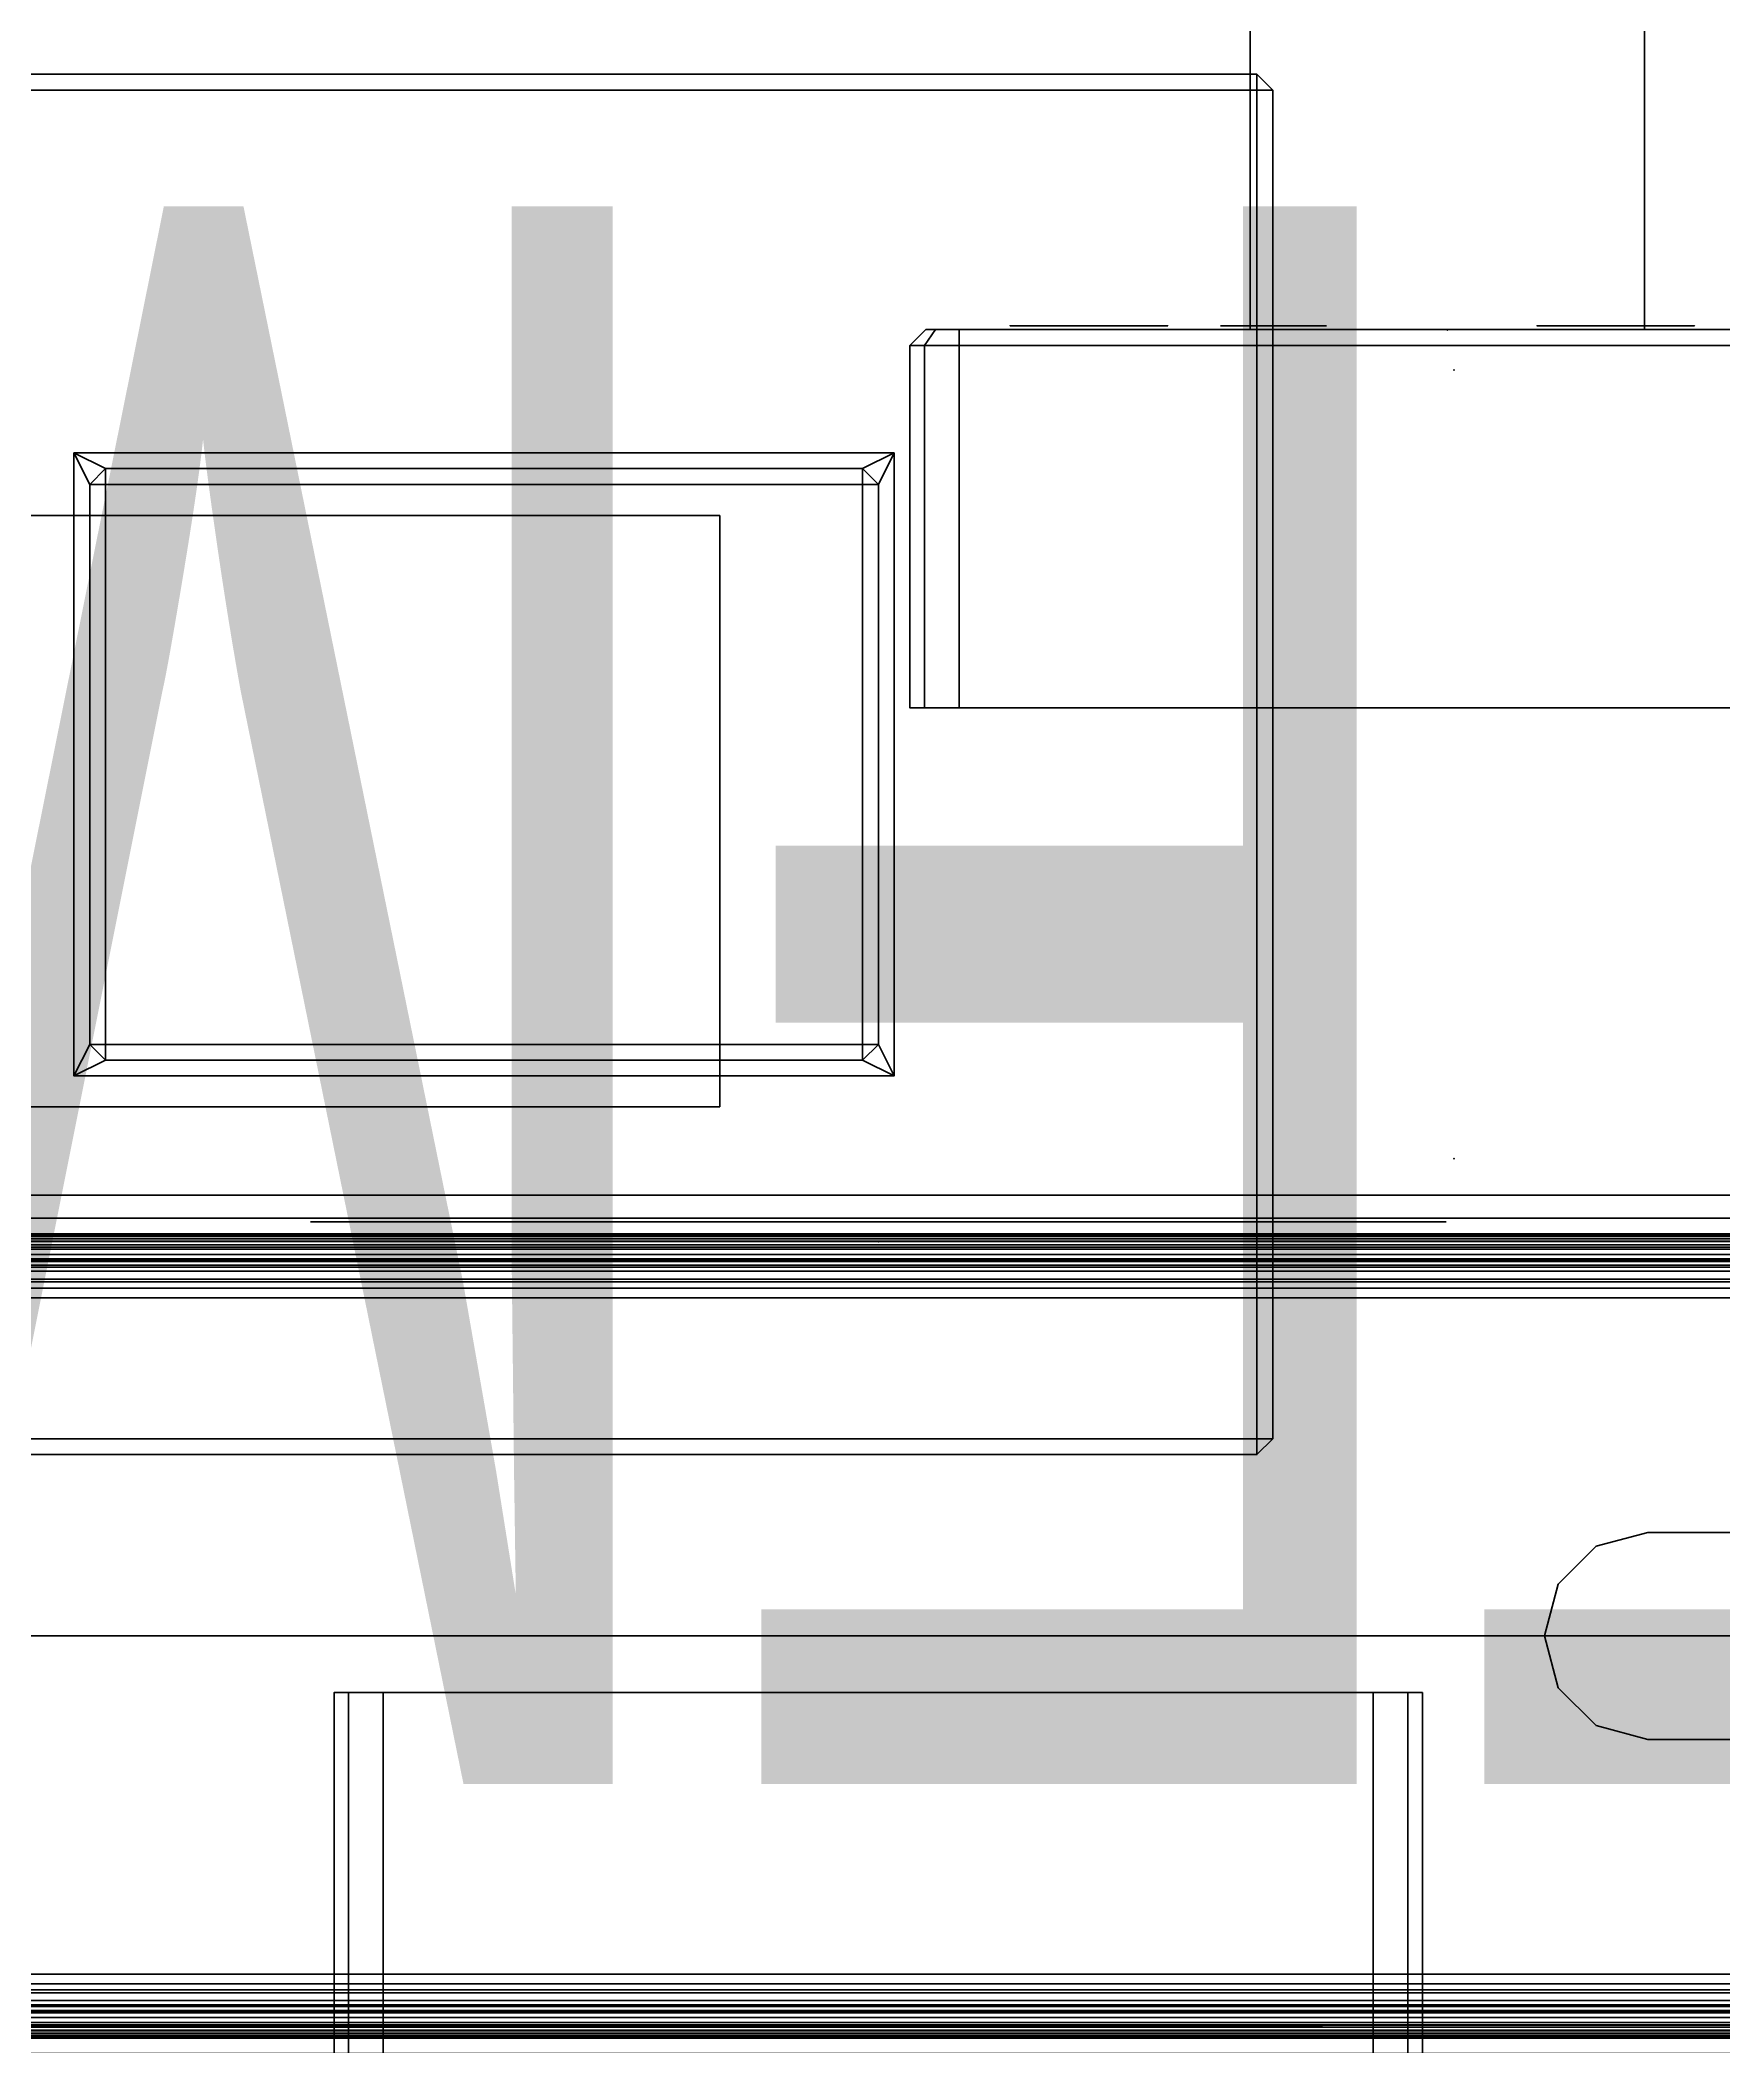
# Model space of a CAD drawing. Extents: x -170 to 1783, y -20 to 1205.
# Drawn here: x 1175.41 to 1179.67, y 279.7 to 284.78 of the extents above; entities that cross this region are included whole.
import ezdxf
from ezdxf.enums import TextEntityAlignment as Align

# ---------------------------------------------------------------- set-up
doc = ezdxf.new("R2010")
doc.units = 0
doc.header["$LTSCALE"] = 96
doc.header["$MEASUREMENT"] = 0
for name, color, linetype in [('A-FURN-3-PANEL-KNOCK', 7, 'Continuous'), ('A-FURN-3-PANEL-RACE', 7, 'Continuous'), ('A-FURN-3-PANEL-SIDE1', 7, 'Continuous'), ('A-FURN-3-PANEL-SIDE2', 7, 'Continuous'), ('A-FURN-3-PANEL-TOPCAP', 7, 'Continuous'), ('A-FURN-3-POWER-RECP-BLACK', 7, 'Continuous'), ('A-FURN-3-POWER-RECP-GREY', 7, 'Continuous'), ('A-FURN-3-POWER-TFM', 7, 'Continuous'), ('A-FURN-3-WKSF-TOP', 7, 'Continuous'), ('A-FURN-3-WKSF-TRIM', 7, 'Continuous'), ('A-FURN-P-PNLS', 7, 'Continuous'), ('A-FURN-P-PNLS-POWR', 7, 'Continuous'), ('A-FURN-P-WKSF', 7, 'Continuous'), ('MAIN_ELECTRICAL', 7, 'Continuous'), ('MAIN_PANEL', 7, 'Continuous'), ('MAIN_WKSURF', 7, 'Continuous'), ('SM', 7, 'Continuous')]:
    doc.layers.add(name, color=color, linetype=linetype)

# ---------------------------------------------------------------- blocks, each defined once
blk = doc.blocks.new('EC-EFP-456')
at = {"layer": 'A-FURN-3-PANEL-KNOCK', "color": 30, "linetype": 'Continuous'}
for points, invisible_edges in [([(42.51, 2.05, 3.5405), (42.51, 2.05, 0.9405), (45.39, 2.05, 0.9405), (45.39, 2.05, 3.5405)], 10), ([(42.51, 2.05, 0.9405), (42.5288, 2.05, 0.8705), (45.3712, 2.05, 0.8705), (45.39, 2.05, 0.9405)], 10), ([(45.39, 2.05, 3.5405), (45.3712, 2.05, 3.6105), (42.5288, 2.05, 3.6105), (42.51, 2.05, 3.5405)], 10), ([(42.5288, 2.05, 0.8705), (42.58, 2.05, 0.8192), (45.32, 2.05, 0.8192), (45.3712, 2.05, 0.8705)], 10), ([(45.3712, 2.05, 3.6105), (45.32, 2.05, 3.6617), (42.58, 2.05, 3.6617), (42.5288, 2.05, 3.6105)], 10), ([(42.58, 2.05, 0.8192), (42.65, 2.05, 0.8005), (45.25, 2.05, 0.8005), (45.32, 2.05, 0.8192)], 8), ([(45.32, 2.05, 3.6617), (45.25, 2.05, 3.6805), (42.65, 2.05, 3.6805), (42.58, 2.05, 3.6617)], 8)]:
    blk.add_3dface(points, dxfattribs=dict(at, invisible_edges=invisible_edges))
at = {"layer": 'A-FURN-3-PANEL-RACE', "color": 40, "linetype": 'Continuous'}
for points, invisible_edges in [([(0.08, 2.0125, 3.515), (0.08, 2.0125, 0.3963), (47.92, 2.0125, 0.3963), (47.92, 2.0125, 3.515)], 8), ([(0.5, 1.5745, 0.3963), (47.5, 1.5745, 0.3963), (0.08, 2.0125, 0.3963), (0.08, 1.5745, 0.3963)], 3), ([(47.5, 1.5745, 0.3963), (47.92, 1.5745, 0.3963), (47.92, 2.0125, 0.3963), (0.08, 2.0125, 0.3963)], 8), ([(0.6, 2.0125, 4.0847), (0.6, 2.0125, 3.515), (47.4, 2.0125, 3.515), (47.4, 2.0125, 4.0847)], 2), ([(47.86, 1.9525, 0.4563), (0.14, 1.9525, 0.4563), (0.14, 1.9525, 3.515), (47.86, 1.9525, 3.515)], 4), ([(0.5, 1.5745, 0.4563), (0.14, 1.5745, 0.4563), (0.14, 1.9525, 0.4563), (47.5, 1.5745, 0.4563)], 12), ([(47.5, 1.5745, 0.4563), (0.14, 1.9525, 0.4563), (47.86, 1.9525, 0.4563), (47.86, 1.5745, 0.4563)], 1), ([(47.4, 1.9525, 3.515), (0.6, 1.9525, 3.515), (0.6, 1.9525, 4.0847), (47.4, 1.9525, 4.0847)], 1), ([(2.098, 1.2625, 0.3963), (45.902, 1.2625, 0.3963), (0.5, 1.5745, 0.3963), (0.5, 1.2625, 0.3963)], 3), ([(47.5, 1.2625, 0.3963), (47.5, 1.5745, 0.3963), (0.5, 1.5745, 0.3963), (45.902, 1.2625, 0.3963)], 6), ([(2.098, 1.2625, 0.4563), (0.5, 1.2625, 0.4563), (0.5, 1.5745, 0.4563), (45.902, 1.2625, 0.4563)], 12), ([(47.5, 1.2625, 0.4563), (45.902, 1.2625, 0.4563), (0.5, 1.5745, 0.4563), (47.5, 1.5745, 0.4563)], 6), ([(2.098, 1.2625, 0.3963), (2.2292, 1.2273, 0.3963), (45.7708, 1.2273, 0.3963), (45.902, 1.2625, 0.3963)], 10), ([(2.098, 1.2625, 0.4563), (45.902, 1.2625, 0.4563), (45.7708, 1.2273, 0.4563), (2.2292, 1.2273, 0.4563)], 5), ([(2.2292, 1.2273, 0.4563), (45.7708, 1.2273, 0.4563), (45.6747, 1.1312, 0.4563), (2.3253, 1.1312, 0.4563)], 5), ([(2.2292, 1.2273, 0.3963), (2.3253, 1.1312, 0.3963), (45.6747, 1.1312, 0.3963), (45.7708, 1.2273, 0.3963)], 10), ([(2.3253, 1.1312, 0.3963), (2.3605, 1, 0.3963), (45.6395, 1, 0.3963), (45.6747, 1.1312, 0.3963)], 10), ([(2.3253, 1.1312, 0.4563), (45.6747, 1.1312, 0.4563), (45.6395, 1, 0.4563), (2.3605, 1, 0.4563)], 5), ([(2.3605, 1, 0.3963), (2.3253, 0.8687, 0.3963), (45.6747, 0.8687, 0.3963), (45.6395, 1, 0.3963)], 10), ([(2.3605, 1, 0.4563), (45.6395, 1, 0.4563), (45.6747, 0.8687, 0.4563), (2.3253, 0.8687, 0.4563)], 5), ([(2.3253, 0.8687, 0.4563), (45.6747, 0.8687, 0.4563), (45.7708, 0.7727, 0.4563), (2.2292, 0.7727, 0.4563)], 5), ([(2.3253, 0.8687, 0.3963), (2.2292, 0.7727, 0.3963), (45.7708, 0.7727, 0.3963), (45.6747, 0.8687, 0.3963)], 10), ([(2.098, 0.7375, 0.4563), (2.2292, 0.7727, 0.4563), (45.7708, 0.7727, 0.4563), (45.902, 0.7375, 0.4563)], 10), ([(2.098, 0.7375, 0.3963), (45.902, 0.7375, 0.3963), (45.7708, 0.7727, 0.3963), (2.2292, 0.7727, 0.3963)], 5), ([(0.5, 0.7375, 0.4563), (2.098, 0.7375, 0.4563), (47.5, 0.4255, 0.4563), (0.5, 0.4255, 0.4563)], 6), ([(0.5, 0.7375, 0.3963), (0.5, 0.4255, 0.3963), (47.5, 0.4255, 0.3963), (2.098, 0.7375, 0.3963)], 6), ([(45.902, 0.7375, 0.4563), (47.5, 0.7375, 0.4563), (47.5, 0.4255, 0.4563), (2.098, 0.7375, 0.4563)], 12), ([(45.902, 0.7375, 0.3963), (2.098, 0.7375, 0.3963), (47.5, 0.4255, 0.3963), (47.5, 0.7375, 0.3963)], 3), ([(0.5, 0.4255, 0.3963), (0.08, 0.4255, 0.3963), (0.08, -0.0125, 0.3963), (47.92, -0.0125, 0.3963)], 8), ([(0.5, 0.4255, 0.4563), (47.86, 0.0475, 0.4563), (0.14, 0.0475, 0.4563), (0.14, 0.4255, 0.4563)], 1), ([(47.5, 0.4255, 0.3963), (0.5, 0.4255, 0.3963), (47.92, -0.0125, 0.3963), (47.92, 0.4255, 0.3963)], 3), ([(47.5, 0.4255, 0.4563), (47.86, 0.4255, 0.4563), (47.86, 0.0475, 0.4563), (0.5, 0.4255, 0.4563)], 12), ([(0.14, 0.0475, 0.4563), (47.86, 0.0475, 0.4563), (47.86, 0.0475, 3.515), (0.14, 0.0475, 3.515)], 4), ([(0.6, 0.0475, 3.515), (47.4, 0.0475, 3.515), (47.4, 0.0475, 4.0847), (0.6, 0.0475, 4.0847)], 1), ([(47.92, -0.0125, 3.515), (47.92, -0.0125, 0.3963), (0.08, -0.0125, 0.3963), (0.08, -0.0125, 3.515)], 8), ([(47.4, -0.0125, 4.0847), (47.4, -0.0125, 3.515), (0.6, -0.0125, 3.515), (0.6, -0.0125, 4.0847)], 2)]:
    blk.add_3dface(points, dxfattribs=dict(at, invisible_edges=invisible_edges))
for points in [[(0.6, 2.0072, 4.1248), (0.6, 2.0125, 4.0847), (47.4, 2.0125, 4.0847), (47.4, 2.0072, 4.1248)], [(0.6, 1.9918, 4.1622), (0.6, 2.0072, 4.1248), (47.4, 2.0072, 4.1248), (47.4, 1.9918, 4.1622)], [(0.6, 1.9671, 4.1943), (0.6, 1.9918, 4.1622), (47.4, 1.9918, 4.1622), (47.4, 1.9671, 4.1943)], [(0.6, 1.935, 4.2189), (0.6, 1.9671, 4.1943), (47.4, 1.9671, 4.1943), (47.4, 1.935, 4.2189)], [(47.4, 1.9493, 4.1093), (47.4, 1.9525, 4.0847), (0.6, 1.9525, 4.0847), (0.6, 1.9493, 4.1093)], [(47.4, 1.9398, 4.1322), (47.4, 1.9493, 4.1093), (0.6, 1.9493, 4.1093), (0.6, 1.9398, 4.1322)], [(47.4, 1.9247, 4.1519), (47.4, 1.9398, 4.1322), (0.6, 1.9398, 4.1322), (0.6, 1.9247, 4.1519)], [(0.6, 1.8976, 4.2344), (0.6, 1.935, 4.2189), (47.4, 1.935, 4.2189), (47.4, 1.8976, 4.2344)], [(47.4, 1.905, 4.1669), (47.4, 1.9247, 4.1519), (0.6, 1.9247, 4.1519), (0.6, 1.905, 4.1669)], [(47.4, 1.8821, 4.1764), (47.4, 1.905, 4.1669), (0.6, 1.905, 4.1669), (0.6, 1.8821, 4.1764)], [(0.6, 1.8575, 4.2397), (0.6, 1.8976, 4.2344), (47.4, 1.8976, 4.2344), (47.4, 1.8575, 4.2397)], [(47.4, 1.8575, 4.1797), (47.4, 1.8821, 4.1764), (0.6, 1.8821, 4.1764), (0.6, 1.8575, 4.1797)], [(0.6, 1.8575, 4.1797), (0.6, 1.8575, 4.2397), (47.4, 1.8575, 4.2397), (47.4, 1.8575, 4.1797)], [(45.6747, 1.1312, 0.4563), (45.7708, 1.2273, 0.4563), (45.7708, 1.2273, 0.3963), (45.6747, 1.1312, 0.3963)], [(45.7708, 1.2273, 0.4563), (45.902, 1.2625, 0.4563), (45.902, 1.2625, 0.3963), (45.7708, 1.2273, 0.3963)], [(47.5, 1.2625, 0.4563), (47.5, 1.2625, 0.3963), (45.902, 1.2625, 0.3963), (45.902, 1.2625, 0.4563)], [(45.6395, 1, 0.4563), (45.6747, 1.1312, 0.4563), (45.6747, 1.1312, 0.3963), (45.6395, 1, 0.3963)], [(45.6747, 0.8687, 0.4563), (45.6395, 1, 0.4563), (45.6395, 1, 0.3963), (45.6747, 0.8687, 0.3963)], [(45.7708, 0.7727, 0.4563), (45.6747, 0.8687, 0.4563), (45.6747, 0.8687, 0.3963), (45.7708, 0.7727, 0.3963)], [(45.902, 0.7375, 0.4563), (45.7708, 0.7727, 0.4563), (45.7708, 0.7727, 0.3963), (45.902, 0.7375, 0.3963)], [(47.5, 0.7375, 0.4563), (45.902, 0.7375, 0.4563), (45.902, 0.7375, 0.3963), (47.5, 0.7375, 0.3963)], [(47.4, 0.1425, 4.1797), (47.4, 0.1425, 4.2397), (0.6, 0.1425, 4.2397), (0.6, 0.1425, 4.1797)], [(47.4, 0.1425, 4.2397), (47.4, 0.1024, 4.2344), (0.6, 0.1024, 4.2344), (0.6, 0.1425, 4.2397)], [(0.6, 0.1425, 4.1797), (0.6, 0.1179, 4.1764), (47.4, 0.1179, 4.1764), (47.4, 0.1425, 4.1797)], [(0.6, 0.1179, 4.1764), (0.6, 0.095, 4.1669), (47.4, 0.095, 4.1669), (47.4, 0.1179, 4.1764)], [(47.4, 0.1024, 4.2344), (47.4, 0.065, 4.2189), (0.6, 0.065, 4.2189), (0.6, 0.1024, 4.2344)], [(0.6, 0.095, 4.1669), (0.6, 0.0753, 4.1519), (47.4, 0.0753, 4.1519), (47.4, 0.095, 4.1669)], [(0.6, 0.0753, 4.1519), (0.6, 0.0602, 4.1322), (47.4, 0.0602, 4.1322), (47.4, 0.0753, 4.1519)], [(47.4, 0.065, 4.2189), (47.4, 0.0329, 4.1943), (0.6, 0.0329, 4.1943), (0.6, 0.065, 4.2189)], [(0.6, 0.0602, 4.1322), (0.6, 0.0507, 4.1093), (47.4, 0.0507, 4.1093), (47.4, 0.0602, 4.1322)], [(0.6, 0.0507, 4.1093), (0.6, 0.0475, 4.0847), (47.4, 0.0475, 4.0847), (47.4, 0.0507, 4.1093)], [(47.4, 0.0329, 4.1943), (47.4, 0.0082, 4.1622), (0.6, 0.0082, 4.1622), (0.6, 0.0329, 4.1943)], [(47.4, 0.0082, 4.1622), (47.4, -0.0072, 4.1248), (0.6, -0.0072, 4.1248), (0.6, 0.0082, 4.1622)], [(47.4, -0.0072, 4.1248), (47.4, -0.0125, 4.0847), (0.6, -0.0125, 4.0847), (0.6, -0.0072, 4.1248)]]:
    blk.add_3dface(points, dxfattribs=at)
at = {"layer": 'A-FURN-3-PANEL-SIDE1', "color": 7, "linetype": 'Continuous'}
for points in [[(47.3224, 1.955, 55.7401), (47.3228, 0.045, 55.7401), (0.6776, 0.045, 55.7401), (0.6776, 1.955, 55.7401)], [(47.3224, 0.045, 4.2397), (47.3224, 1.955, 4.2397), (0.6776, 1.955, 4.2397), (0.6776, 0.045, 4.2397)], [(47.3228, 0.045, 55.7401), (47.3224, 0.045, 4.2397), (0.6776, 0.045, 4.2397), (0.6776, 0.045, 55.7401)]]:
    blk.add_3dface(points, dxfattribs=at)
at = {"layer": 'A-FURN-3-PANEL-SIDE2', "color": 7, "linetype": 'Continuous'}
blk.add_3dface([(0.6776, 1.955, 55.7401), (0.6776, 1.955, 4.2397), (47.3224, 1.955, 4.2397), (47.3224, 1.955, 55.7401)], dxfattribs=at)
at = {"layer": 'A-FURN-3-PANEL-TOPCAP', "color": 60, "linetype": 'Continuous'}
for points, invisible_edges in [([(0.76, 2.02, 56.286), (0.76, 2.02, 56.161), (47.24, 2.02, 56.161), (47.24, 2.02, 56.286)], 5), ([(47.24, 2, 56.141), (47.24, 2.02, 56.161), (0.76, 2.02, 56.161), (0.76, 2, 56.141)], 5), ([(47.24, 2.02, 56.036), (47.24, 2, 56.056), (0.76, 2, 56.056), (0.76, 2.02, 56.036)], 5), ([(0.76, 2.02, 56.036), (0.815, 2.02, 55.7741), (47.185, 2.02, 55.7741), (47.24, 2.02, 56.036)], 5), ([(0.76, 2, 56.141), (0.76, 2, 56.056), (47.24, 2, 56.056), (47.24, 2, 56.141)], 5), ([(47.185, 2.02, 55.7741), (0.815, 2.02, 55.7741), (0.815, 1.986, 55.7401), (47.185, 1.986, 55.7401)], 10), ([(0.815, 0.045, 55.7401), (0.815, -0.02, 55.7741), (47.185, 0.014, 55.7401), (47.185, 0.045, 55.7401)], 1), ([(47.185, -0.02, 55.7741), (47.185, 0.014, 55.7401), (0.815, 0.014, 55.7401), (0.815, -0.02, 55.7741)], 5), ([(0.76, -0.02, 56.161), (47.24, -0.02, 56.161), (47.24, 0, 56.141), (0.76, 0, 56.141)], 10), ([(47.24, 0, 56.056), (0.76, 0, 56.056), (0.76, 0, 56.141), (47.24, 0, 56.141)], 10), ([(0.76, 0, 56.056), (47.24, 0, 56.056), (47.24, -0.02, 56.036), (0.76, -0.02, 56.036)], 10), ([(0.76, -0.02, 56.161), (0.76, -0.02, 56.286), (47.24, -0.02, 56.286), (47.24, -0.02, 56.161)], 5), ([(47.185, -0.02, 55.7741), (0.815, -0.02, 55.7741), (0.76, -0.02, 56.036), (47.24, -0.02, 56.036)], 10)]:
    blk.add_3dface(points, dxfattribs=dict(at, invisible_edges=invisible_edges))
for points in [[(47.24, 2.02, 56.286), (47.24, 2.0151, 56.3105), (0.76, 2.0151, 56.3105), (0.76, 2.02, 56.286)], [(47.24, 2.0151, 56.3105), (47.24, 2.0013, 56.3313), (0.76, 2.0013, 56.3313), (0.76, 2.0151, 56.3105)], [(47.24, 2.0013, 56.3313), (47.24, 1.9805, 56.3451), (0.76, 1.9805, 56.3451), (0.76, 2.0013, 56.3313)], [(47.185, 1.955, 55.7401), (47.185, 1.986, 55.7401), (0.815, 1.986, 55.7401), (0.815, 1.955, 55.7401)], [(47.24, 1.9805, 56.3451), (47.24, 1.956, 56.35), (0.76, 1.956, 56.35), (0.76, 1.9805, 56.3451)], [(0.76, 0.044, 56.35), (0.76, 1.956, 56.35), (47.24, 1.956, 56.35), (47.24, 0.044, 56.35)], [(0.76, 0.0195, 56.3451), (0.76, 0.044, 56.35), (47.24, 0.044, 56.35), (47.24, 0.0195, 56.3451)], [(0.76, -0.0013, 56.3313), (0.76, 0.0195, 56.3451), (47.24, 0.0195, 56.3451), (47.24, -0.0013, 56.3313)], [(0.76, -0.0151, 56.3105), (0.76, -0.0013, 56.3313), (47.24, -0.0013, 56.3313), (47.24, -0.0151, 56.3105)], [(0.76, -0.02, 56.286), (0.76, -0.0151, 56.3105), (47.24, -0.0151, 56.3105), (47.24, -0.02, 56.286)]]:
    blk.add_3dface(points, dxfattribs=at)
at = {"layer": 'A-FURN-P-PNLS', "color": 60, "linetype": 'Continuous'}
for p, q in [((0, 2), (48, 2)), ((48, 0), (0, 0))]:
    blk.add_line(p, q, dxfattribs=at)
at = {"layer": 'A-FURN-P-PNLS-POWR', "color": 1, "linetype": 'Continuous'}
blk.add_line((48, 1), (26, 1), dxfattribs=at)
at = {"layer": 'MAIN_PANEL', "color": 7, "linetype": 'Continuous'}
for p in [(43.95, 2), (43.95, 2), (43.95, 0), (43.95, 0)]:
    blk.add_point(p, dxfattribs=at)
blk = doc.blocks.new('EC-WYC-46-2424-T')
at = {"layer": 'A-FURN-3-WKSF-TRIM', "color": 40, "linetype": 'Continuous'}
for points in [[(28.0666, 0, 28.882), (28.0666, 0, 27.868), (46.632, 0, 27.868), (46.632, 0, 28.882)], [(28.0666, 0, 27.868), (28.0666, -0.0158, 27.809), (46.632, -0.0158, 27.809), (46.632, 0, 27.868)], [(28.0666, -0.0158, 28.941), (28.0666, 0, 28.882), (46.632, 0, 28.882), (46.632, -0.0158, 28.941)], [(28.0666, -0.0158, 27.809), (28.0666, -0.059, 27.7658), (46.632, -0.059, 27.7658), (46.632, -0.0158, 27.809)], [(28.0666, -0.059, 28.9842), (28.0666, -0.0158, 28.941), (46.632, -0.0158, 28.941), (46.632, -0.059, 28.9842)]]:
    blk.add_3dface(points, dxfattribs=at)
at = {"layer": 'A-FURN-P-WKSF', "color": 7, "linetype": 'Continuous'}
blk.add_line((46.75, 0), (28.0666, 0), dxfattribs=at)
blk = doc.blocks.new('EC-WYC-64-2424-T')
at = {"layer": 'A-FURN-3-WKSF-TOP', "color": 60, "linetype": 'Continuous'}
for points, invisible_edges in [([(26.9099, -26.9099, 29), (0.743, -0.2855, 29), (1.0445, -0.1606, 29), (1.368, -0.118, 29)], 9), ([(26.9099, -26.9099, 27.75), (1.368, -0.118, 27.75), (1.0445, -0.1606, 27.75), (0.743, -0.2855, 27.75)], 9), ([(1.368, -0.118, 29), (19.9334, -0.118, 29), (20.1772, -0.142, 29), (34.22, -23.882, 29)], 12), ([(1.368, -0.118, 29), (34.22, -23.882, 29), (32.8706, -23.9704, 29), (31.5443, -24.2343, 29)], 9), ([(29.051, -25.267, 29), (1.368, -0.118, 29), (31.5443, -24.2343, 29), (30.2638, -24.6689, 29)], 3), ([(1.368, -0.118, 29), (29.051, -25.267, 29), (27.9266, -26.0183, 29), (26.9099, -26.9099, 29)], 9), ([(1.368, -0.118, 27.75), (26.9099, -26.9099, 27.75), (27.9266, -26.0183, 27.75), (29.051, -25.267, 27.75)], 9), ([(29.051, -25.267, 27.75), (30.2638, -24.6689, 27.75), (31.5443, -24.2343, 27.75), (1.368, -0.118, 27.75)], 12), ([(1.368, -0.118, 27.75), (31.5443, -24.2343, 27.75), (32.8706, -23.9704, 27.75), (34.22, -23.882, 27.75)], 9), ([(1.368, -0.118, 27.75), (34.22, -23.882, 27.75), (20.1772, -0.142, 27.75), (19.9334, -0.118, 27.75)], 3), ([(0.2855, -0.743, 29), (0.4841, -0.4841, 29), (0.743, -0.2855, 29), (26.9099, -26.9099, 29)], 12), ([(0.2855, -0.743, 27.75), (26.9099, -26.9099, 27.75), (0.743, -0.2855, 27.75), (0.4841, -0.4841, 27.75)], 3), ([(26.9099, -26.9099, 29), (0.118, -1.368, 29), (0.1606, -1.0445, 29), (0.2855, -0.743, 29)], 9), ([(26.9099, -26.9099, 27.75), (0.2855, -0.743, 27.75), (0.1606, -1.0445, 27.75), (0.118, -1.368, 27.75)], 9), ([(0.118, -1.368, 29), (26.9099, -26.9099, 29), (26.0183, -27.9266, 29), (25.267, -29.051, 29)], 9), ([(25.267, -29.051, 29), (24.6689, -30.2638, 29), (24.2343, -31.5443, 29), (0.118, -1.368, 29)], 12), ([(0.118, -1.368, 29), (24.2343, -31.5443, 29), (23.9704, -32.8706, 29), (23.882, -34.22, 29)], 9), ([(0.118, -1.368, 29), (23.882, -34.22, 29), (0.142, -20.2252, 29), (0.118, -19.9814, 29)], 3), ([(0.118, -1.368, 27.75), (0.118, -19.9814, 27.75), (0.142, -20.2252, 27.75), (23.882, -34.22, 27.75)], 12), ([(0.118, -1.368, 27.75), (23.882, -34.22, 27.75), (23.9704, -32.8706, 27.75), (24.2343, -31.5443, 27.75)], 9), ([(25.267, -29.051, 27.75), (0.118, -1.368, 27.75), (24.2343, -31.5443, 27.75), (24.6689, -30.2638, 27.75)], 3), ([(0.118, -1.368, 27.75), (25.267, -29.051, 27.75), (26.0183, -27.9266, 27.75), (26.9099, -26.9099, 27.75)], 9)]:
    blk.add_3dface(points, dxfattribs=dict(at, invisible_edges=invisible_edges))
at = {"layer": 'A-FURN-3-WKSF-TRIM', "color": 40, "linetype": 'Continuous'}
for points in [[(1.368, 0, 28.882), (1.368, 0, 27.868), (19.9334, 0, 27.868), (19.9334, 0, 28.882)], [(1.368, 0, 27.868), (1.368, -0.0158, 27.809), (19.9334, -0.0158, 27.809), (19.9334, 0, 27.868)], [(1.368, -0.0158, 28.941), (1.368, 0, 28.882), (19.9334, 0, 28.882), (19.9334, -0.0158, 28.941)], [(1.368, -0.0158, 27.809), (1.368, -0.059, 27.7658), (19.9334, -0.059, 27.7658), (19.9334, -0.0158, 27.809)], [(1.368, -0.059, 28.9842), (1.368, -0.0158, 28.941), (19.9334, -0.0158, 28.941), (19.9334, -0.059, 28.9842)], [(1.368, -0.059, 27.7658), (1.368, -0.118, 27.75), (19.9334, -0.118, 27.75), (19.9334, -0.059, 27.7658)], [(1.368, -0.118, 29), (1.368, -0.059, 28.9842), (19.9334, -0.059, 28.9842), (19.9334, -0.118, 29)]]:
    blk.add_3dface(points, dxfattribs=at)
at = {"layer": 'A-FURN-P-WKSF', "color": 7, "linetype": 'Continuous'}
blk.add_line((19.9334, 0), (1.25, 0), dxfattribs=at)
blk = doc.blocks.new('EC-HP-TFM-14')
at = {"layer": 'A-FURN-3-POWER-TFM', "color": 40, "linetype": 'Continuous'}
for points in [[(-1, 0.5, 122.063), (-0.96, 0.54, 122.063), (-0.96, 0.54, 122.233), (-1, 0.5, 122.233)], [(-0.96, 0.5, 122.023), (-0.96, 0.54, 122.063), (-1, 0.5, 122.063)], [(-0.96, 0.5, 122.273), (-1, 0.5, 122.233), (-0.96, 0.54, 122.233)], [(-0.96, 0.54, 122.063), (-0.96, 0.5, 122.023), (2.96, 0.5, 122.023), (2.96, 0.54, 122.063)], [(-0.96, 0.54, 122.233), (2.96, 0.54, 122.233), (2.96, 0.5, 122.273), (-0.96, 0.5, 122.273)], [(-0.96, 0.54, 122.233), (-0.96, 0.54, 122.063), (2.96, 0.54, 122.063), (2.96, 0.54, 122.233)], [(-1, -2.92, 122.063), (-0.96, -2.92, 122.023), (-0.96, 0.5, 122.023), (-1, 0.5, 122.063)], [(-1, -2.92, 122.233), (-1, 0.5, 122.233), (-0.96, 0.5, 122.273), (-0.96, -2.92, 122.273)], [(-1, 0.5, 122.233), (-1, -2.92, 122.233), (-1, -2.92, 122.063), (-1, 0.5, 122.063)], [(0.04, -0.46, 122.233), (-0.04, -0.42, 122.273), (2.04, -0.42, 122.273), (1.96, -0.46, 122.233)], [(-0.04, -0.42, 122.273), (0, -0.5, 122.233), (0, -1.92, 122.233), (-0.04, -2, 122.273)], [(0.04, -0.46, 122.063), (1.96, -0.46, 122.063), (2.04, -0.42, 122.023), (-0.04, -0.42, 122.023)], [(-0.04, -0.42, 122.023), (-0.04, -2, 122.023), (0, -1.92, 122.063), (0, -0.5, 122.063)], [(0, -0.5, 122.233), (-0.04, -0.42, 122.273), (0.04, -0.46, 122.233)], [(0, -0.5, 122.063), (0.04, -0.46, 122.063), (-0.04, -0.42, 122.023)], [(1.96, -0.46, 122.233), (2.04, -0.42, 122.273), (2, -0.5, 122.233)], [(1.96, -0.46, 122.063), (2, -0.5, 122.063), (2.04, -0.42, 122.023)], [(2.04, -2, 122.273), (2, -1.92, 122.233), (2, -0.5, 122.233), (2.04, -0.42, 122.273)], [(2.04, -2, 122.023), (2.04, -0.42, 122.023), (2, -0.5, 122.063), (2, -1.92, 122.063)], [(0, -0.5, 3), (0.04, -0.46, 3), (0.04, -0.46, 122.233), (0, -0.5, 122.233)], [(0.04, -0.46, 122.063), (0, -0.5, 122.063), (0, -0.5, 122.233), (0.04, -0.46, 122.233)], [(0.04, -0.5, 2.96), (0.04, -0.46, 3), (0, -0.5, 3)], [(0.04, -0.5, 122.273), (0, -0.5, 122.233), (0.04, -0.46, 122.233)], [(0, -1.92, 3), (0.04, -1.92, 2.96), (0.04, -0.5, 2.96), (0, -0.5, 3)], [(0, -1.92, 122.233), (0, -0.5, 122.233), (0.04, -0.5, 122.273), (0.04, -1.92, 122.273)], [(0, -0.5, 122.233), (0, -1.92, 122.233), (0, -1.92, 3), (0, -0.5, 3)], [(0, -1.92, 122.063), (0, -1.92, 122.233), (0, -0.5, 122.233), (0, -0.5, 122.063)], [(0.04, -0.46, 3), (0.04, -0.5, 2.96), (1.96, -0.5, 2.96), (1.96, -0.46, 3)], [(0.04, -0.46, 122.233), (1.96, -0.46, 122.233), (1.96, -0.5, 122.273), (0.04, -0.5, 122.273)], [(0.04, -0.46, 122.233), (0.04, -0.46, 3), (1.96, -0.46, 3), (1.96, -0.46, 122.233)], [(1.96, -0.46, 122.233), (1.96, -0.46, 122.063), (0.04, -0.46, 122.063), (0.04, -0.46, 122.233)], [(0.04, -0.5, 2.96), (0.04, -1.92, 2.96), (1.96, -1.92, 2.96), (1.96, -0.5, 2.96)], [(0.04, -0.5, 122.273), (1.96, -0.5, 122.273), (1.96, -1.92, 122.273), (0.04, -1.92, 122.273)], [(1.96, -0.46, 3), (2, -0.5, 3), (2, -0.5, 122.233), (1.96, -0.46, 122.233)], [(2, -0.5, 122.063), (1.96, -0.46, 122.063), (1.96, -0.46, 122.233), (2, -0.5, 122.233)], [(1.96, -0.46, 3), (1.96, -0.5, 2.96), (2, -0.5, 3)], [(1.96, -0.46, 122.233), (2, -0.5, 122.233), (1.96, -0.5, 122.273)], [(2, -0.5, 3), (1.96, -0.5, 2.96), (1.96, -1.92, 2.96), (2, -1.92, 3)], [(2, -0.5, 122.233), (2, -1.92, 122.233), (1.96, -1.92, 122.273), (1.96, -0.5, 122.273)], [(2, -1.92, 122.233), (2, -0.5, 122.233), (2, -0.5, 3), (2, -1.92, 3)], [(2, -1.92, 122.233), (2, -1.92, 122.063), (2, -0.5, 122.063), (2, -0.5, 122.233)], [(0.04, -1.96, 122.233), (-0.04, -2, 122.273), (0, -1.92, 122.233)], [(0.04, -1.96, 122.063), (0, -1.92, 122.063), (-0.04, -2, 122.023)], [(0.04, -1.96, 3), (0, -1.92, 3), (0, -1.92, 122.233), (0.04, -1.96, 122.233)], [(0.04, -1.96, 122.233), (0, -1.92, 122.233), (0, -1.92, 122.063), (0.04, -1.96, 122.063)], [(0.04, -1.92, 2.96), (0, -1.92, 3), (0.04, -1.96, 3)], [(0.04, -1.92, 122.273), (0.04, -1.96, 122.233), (0, -1.92, 122.233)], [(1.96, -1.96, 3), (1.96, -1.92, 2.96), (0.04, -1.92, 2.96), (0.04, -1.96, 3)], [(1.96, -1.96, 122.233), (0.04, -1.96, 122.233), (0.04, -1.92, 122.273), (1.96, -1.92, 122.273)], [(2, -1.92, 3), (1.96, -1.96, 3), (1.96, -1.96, 122.233), (2, -1.92, 122.233)], [(2, -1.92, 122.233), (1.96, -1.96, 122.233), (1.96, -1.96, 122.063), (2, -1.92, 122.063)], [(2, -1.92, 3), (1.96, -1.92, 2.96), (1.96, -1.96, 3)], [(2, -1.92, 122.233), (1.96, -1.96, 122.233), (1.96, -1.92, 122.273)], [(2.04, -2, 122.273), (1.96, -1.96, 122.233), (2, -1.92, 122.233)], [(2.04, -2, 122.023), (2, -1.92, 122.063), (1.96, -1.96, 122.063)], [(1.96, -1.96, 122.233), (2.04, -2, 122.273), (-0.04, -2, 122.273), (0.04, -1.96, 122.233)], [(1.96, -1.96, 122.063), (0.04, -1.96, 122.063), (-0.04, -2, 122.023), (2.04, -2, 122.023)], [(0.04, -1.96, 122.233), (1.96, -1.96, 122.233), (1.96, -1.96, 3), (0.04, -1.96, 3)], [(1.96, -1.96, 122.063), (1.96, -1.96, 122.233), (0.04, -1.96, 122.233), (0.04, -1.96, 122.063)], [(-0.96, -2.96, 122.063), (-1, -2.92, 122.063), (-1, -2.92, 122.233), (-0.96, -2.96, 122.233)], [(-0.96, -2.92, 122.023), (-1, -2.92, 122.063), (-0.96, -2.96, 122.063)], [(-0.96, -2.92, 122.273), (-0.96, -2.96, 122.233), (-1, -2.92, 122.233)], [(2.96, -2.96, 122.063), (2.96, -2.92, 122.023), (-0.96, -2.92, 122.023), (-0.96, -2.96, 122.063)], [(2.96, -2.96, 122.233), (-0.96, -2.96, 122.233), (-0.96, -2.92, 122.273), (2.96, -2.92, 122.273)], [(-0.96, -2.96, 122.233), (2.96, -2.96, 122.233), (2.96, -2.96, 122.063), (-0.96, -2.96, 122.063)]]:
    blk.add_3dface(points, dxfattribs=at)
for points, invisible_edges in [([(-0.96, 0.5, 122.273), (2.96, 0.5, 122.273), (2.04, -0.42, 122.273), (-0.04, -0.42, 122.273)], 10), ([(-0.96, -2.92, 122.273), (-0.96, 0.5, 122.273), (-0.04, -0.42, 122.273), (-0.04, -2, 122.273)], 10), ([(-0.96, 0.5, 122.023), (-0.04, -0.42, 122.023), (2.04, -0.42, 122.023), (2.96, 0.5, 122.023)], 5), ([(-0.96, -2.92, 122.023), (-0.04, -2, 122.023), (-0.04, -0.42, 122.023), (-0.96, 0.5, 122.023)], 5), ([(2.96, -2.92, 122.273), (2.04, -2, 122.273), (2.04, -0.42, 122.273), (2.96, 0.5, 122.273)], 5), ([(2.96, -2.92, 122.023), (2.96, 0.5, 122.023), (2.04, -0.42, 122.023), (2.04, -2, 122.023)], 10), ([(2.04, -2, 122.273), (2.96, -2.92, 122.273), (-0.96, -2.92, 122.273), (-0.04, -2, 122.273)], 5), ([(2.04, -2, 122.023), (-0.04, -2, 122.023), (-0.96, -2.92, 122.023), (2.96, -2.92, 122.023)], 10)]:
    blk.add_3dface(points, dxfattribs=dict(at, invisible_edges=invisible_edges))
at = {"layer": 'MAIN_ELECTRICAL', "color": 7, "linetype": 'Continuous'}
for p in [(0.0004, -0.0001), (-1.46, -0.21, 2.273), (-1.46, -2.21, 2.273)]:
    blk.add_point(p, dxfattribs=at)
at = {"layer": 'SM', "color": 60, "linetype": 'Continuous'}
for p, q in [((0.4019, -0.3415), (0.4019, -1.8415)), ((2.4019, -0.3415), (0.4019, -0.3415)), ((0.4019, -1.8415), (2.4019, -1.8415))]:
    blk.add_line(p, q, dxfattribs=at)
at = {"layer": 'SM', "color": 60, "linetype": 'Continuous', "width": 0.577333}
blk.add_text('TFM-14', height=4, dxfattribs=at).set_placement((-3.3524, -2.6248))
blk = doc.blocks.new('EC-PRD-3-1')
at = {"layer": 'A-FURN-3-POWER-RECP-BLACK', "color": 20, "linetype": 'Continuous'}
for points in [[(-0.6099, -0.1122, 2.668), (-0.6099, -0.1122, 2.813), (-0.2099, -0.1122, 2.813), (-0.2099, -0.1122, 2.668)], [(-0.5774, -0.1122, 2.168), (-0.5774, -0.1122, 2.313), (-0.2424, -0.1122, 2.313), (-0.2424, -0.1122, 2.168)], [(0.7258, -0.1122, 2.668), (0.7258, -0.1122, 2.813), (1.1258, -0.1122, 2.813), (1.1258, -0.1122, 2.668)], [(0.7583, -0.1122, 2.168), (0.7583, -0.1122, 2.313), (1.0933, -0.1122, 2.313), (1.0933, -0.1122, 2.168)]]:
    blk.add_3dface(points, dxfattribs=at)
for points, invisible_edges in [([(0.3236, -0.1122, 2.4905), (0.4578, -0.1122, 2.6247), (0.5092, -0.1122, 2.6145)], 13), ([(0.3236, -0.1122, 2.4905), (0.5092, -0.1122, 2.6145), (0.5528, -0.1122, 2.5854)], 13), ([(0.3236, -0.1122, 2.4905), (0.5528, -0.1122, 2.5854), (0.5819, -0.1122, 2.5418)], 13), ([(0.3236, -0.1122, 2.4905), (0.5819, -0.1122, 2.5418), (0.5921, -0.1122, 2.4905)], 13), ([(0.3236, -0.1122, 2.4905), (0.5921, -0.1122, 2.4905), (0.5819, -0.1122, 2.4391)], 13), ([(0.3236, -0.1122, 2.4905), (0.5819, -0.1122, 2.4391), (0.5528, -0.1122, 2.3955)], 13), ([(0.3236, -0.1122, 2.4905), (0.5528, -0.1122, 2.3955), (0.5092, -0.1122, 2.3664)], 13), ([(0.3236, -0.1122, 2.4905), (0.5092, -0.1122, 2.3664), (0.4578, -0.1122, 2.3562)], 13), ([(0.3236, -0.1122, 2.6247), (0.4578, -0.1122, 2.6247), (0.3236, -0.1122, 2.4905)], 2), ([(0.4578, -0.1122, 2.3562), (0.3236, -0.1122, 2.3562), (0.3236, -0.1122, 2.4905)], 12)]:
    blk.add_3dface(points, dxfattribs=dict(at, invisible_edges=invisible_edges))
at = {"layer": 'A-FURN-3-POWER-RECP-GREY', "color": 2, "linetype": 'Continuous'}
for points in [[(-1.38, -0.0625, 1.2358), (-1.38, 0.8565, 1.2358), (-1.38, 0.8565, 3.2451), (-1.38, -0.0625, 3.2451)], [(-1.38, 0.8565, 3.2451), (-1.3434, 0.8565, 3.3335), (-1.3434, -0.0625, 3.3335), (-1.38, -0.0625, 3.2451)], [(-1.38, -0.0625, 1.2358), (-1.3434, -0.0625, 1.1474), (-1.3434, 0.8565, 1.1474), (-1.38, 0.8565, 1.2358)], [(-1.3434, 0.8565, 3.3335), (-1.255, 0.8565, 3.3701), (-1.255, -0.0625, 3.3701), (-1.3434, -0.0625, 3.3335)], [(-1.3434, -0.0625, 1.1474), (-1.255, -0.0625, 1.1108), (-1.255, 0.8565, 1.1108), (-1.3434, 0.8565, 1.1474)], [(1.255, -0.0625, 3.3701), (-1.255, -0.0625, 3.3701), (-1.255, 0.8565, 3.3701), (1.255, 0.8565, 3.3701)], [(1.255, -0.0625, 1.1108), (1.255, 0.8565, 1.1108), (-1.255, 0.8565, 1.1108), (-1.255, -0.0625, 1.1108)], [(1.255, 0.8565, 3.3701), (1.3434, 0.8565, 3.3335), (1.3434, -0.0625, 3.3335), (1.255, -0.0625, 3.3701)], [(1.255, -0.0625, 1.1108), (1.3434, -0.0625, 1.1474), (1.3434, 0.8565, 1.1474), (1.255, 0.8565, 1.1108)], [(1.3434, 0.8565, 3.3335), (1.38, 0.8565, 3.2451), (1.38, -0.0625, 3.2451), (1.3434, -0.0625, 3.3335)], [(1.3434, -0.0625, 1.1474), (1.38, -0.0625, 1.2358), (1.38, 0.8565, 1.2358), (1.3434, 0.8565, 1.1474)], [(1.38, -0.0625, 1.2358), (1.38, -0.0625, 3.2451), (1.38, 0.8565, 3.2451), (1.38, 0.8565, 1.2358)], [(1.255, -0.0625, 3.3701), (1.255, -0.1025, 3.3301), (-1.255, -0.1025, 3.3301), (-1.255, -0.0625, 3.3701)], [(-1.255, -0.0625, 1.1108), (-1.255, -0.1025, 1.1508), (1.255, -0.1025, 1.1508), (1.255, -0.0625, 1.1108)], [(1.255, -0.0625, 3.3701), (1.3434, -0.0625, 3.3335), (1.315, -0.1025, 3.3053), (1.255, -0.1025, 3.3301)], [(1.255, -0.1025, 1.1508), (1.3151, -0.1025, 1.1757), (1.3434, -0.0625, 1.1474), (1.255, -0.0625, 1.1108)], [(1.3434, -0.0625, 3.3335), (1.38, -0.0625, 3.2451), (1.34, -0.1025, 3.2451), (1.315, -0.1025, 3.3053)], [(1.3151, -0.1025, 1.1757), (1.34, -0.1025, 1.2358), (1.38, -0.0625, 1.2358), (1.3434, -0.0625, 1.1474)], [(1.38, -0.0625, 3.2451), (1.38, -0.0625, 1.2358), (1.34, -0.1025, 1.2358), (1.34, -0.1025, 3.2451)]]:
    blk.add_3dface(points, dxfattribs=at)
for points, invisible_edges in [([(-1.3434, 0.8565, 1.1474), (-1.3434, 0.8565, 3.3335), (-1.38, 0.8565, 3.2451), (-1.38, 0.8565, 1.2358)], 1), ([(-1.3434, 0.8565, 3.3335), (-1.3434, 0.8565, 1.1474), (-1.255, 0.8565, 1.1108), (-1.255, 0.8565, 3.3701)], 5), ([(1.255, 0.8565, 3.3701), (-1.255, 0.8565, 3.3701), (-1.255, 0.8565, 1.1108), (1.255, 0.8565, 1.1108)], 10), ([(1.3434, 0.8565, 3.3335), (1.255, 0.8565, 3.3701), (1.255, 0.8565, 1.1108), (1.3434, 0.8565, 1.1474)], 10), ([(1.3434, 0.8565, 1.1474), (1.38, 0.8565, 1.2358), (1.38, 0.8565, 3.2451), (1.3434, 0.8565, 3.3335)], 8), ([(1.255, -0.1025, 3.3301), (1.255, -0.1025, 1.1508), (-1.255, -0.1025, 1.1508), (-1.255, -0.1025, 3.3301)], 5), ([(1.3151, -0.1025, 1.1757), (1.255, -0.1025, 1.1508), (1.255, -0.1025, 3.3301), (1.315, -0.1025, 3.3053)], 10), ([(1.315, -0.1025, 3.3053), (1.34, -0.1025, 3.2451), (1.34, -0.1025, 1.2358), (1.3151, -0.1025, 1.1757)], 8)]:
    blk.add_3dface(points, dxfattribs=dict(at, invisible_edges=invisible_edges))
at = {"layer": 'MAIN_ELECTRICAL', "color": 7, "linetype": 'Continuous'}
for p in [(0, 0), (0.0168, -0.1013)]:
    blk.add_point(p, dxfattribs=at)
at = {"layer": 'SM', "color": 60, "linetype": 'Continuous'}
for p, q in [((-0.4832, -0.1013), (-0.4832, -8.1013)), ((0.5168, -0.1013), (0.5168, -8.1013))]:
    blk.add_line(p, q, dxfattribs=at)

msp = doc.modelspace()

# ---------------------------------------------------------------- block references
at = {"layer": 'MAIN_ELECTRICAL', "color": 47, "linetype": 'Continuous'}
ref = msp.add_blockref('EC-PRD-3-1', (1178.99117, 283.94475), dxfattribs=dict(at, rotation=180))
ref.add_attrib('CAPMC', 'ECH', dxfattribs={"color": 47, "linetype": 'Continuous', "height": 0.000000012, "width": 0.666667}).set_placement((1178.99117, 283.94475), align=Align.BOTTOM_LEFT)
ref.add_attrib('CAPPN', 'EC-PRD-3-1', dxfattribs={"color": 47, "linetype": 'Continuous', "height": 0.000000012, "width": 0.666667}).set_placement((1178.99117, 283.94475), align=Align.BOTTOM_LEFT)
ref.add_attrib('CAPMG', 'RSI', dxfattribs={"color": 47, "linetype": 'Continuous', "height": 0.000000012, "width": 0.666667}).set_placement((1178.99117, 283.94475), align=Align.BOTTOM_LEFT)
ref.add_attrib('CAPQTY', '1', dxfattribs={"color": 47, "linetype": 'Continuous', "height": 0.000000012, "width": 0.666667}).set_placement((1178.99117, 283.94475), align=Align.BOTTOM_LEFT)
ref = msp.add_blockref('EC-HP-TFM-14', (1177.53117, 281.73475), dxfattribs=dict(at, rotation=180))
ref.add_attrib('CAPMC', 'ECH', dxfattribs={"color": 47, "linetype": 'Continuous', "height": 0.000000012, "width": 0.666667}).set_placement((1177.53117, 281.73475), align=Align.BOTTOM_LEFT)
ref.add_attrib('CAPPN', 'EC-HP-TFM-14', dxfattribs={"color": 47, "linetype": 'Continuous', "height": 0.000000012, "width": 0.666667}).set_placement((1177.53117, 281.73475), align=Align.BOTTOM_LEFT)
ref.add_attrib('CAPMG', 'RSI', dxfattribs={"color": 47, "linetype": 'Continuous', "height": 0.000000012, "width": 0.666667}).set_placement((1177.53117, 281.73475), align=Align.BOTTOM_LEFT)
ref.add_attrib('CAPQTY', '1', dxfattribs={"color": 47, "linetype": 'Continuous', "height": 0.000000012, "width": 0.666667}).set_placement((1177.53117, 281.73475), align=Align.BOTTOM_LEFT)
ref = msp.add_blockref('EC-PRD-3-1', (1177.53075, 279.73489), dxfattribs=at)
ref.add_attrib('CAPMC', 'ECH', dxfattribs={"color": 47, "linetype": 'Continuous', "height": 0.000000012, "width": 0.666667}).set_placement((1177.53075, 279.73489), align=Align.BOTTOM_LEFT)
ref.add_attrib('CAPPN', 'EC-PRD-3-1', dxfattribs={"color": 47, "linetype": 'Continuous', "height": 0.000000012, "width": 0.666667}).set_placement((1177.53075, 279.73489), align=Align.BOTTOM_LEFT)
ref.add_attrib('CAPMG', 'RSI', dxfattribs={"color": 47, "linetype": 'Continuous', "height": 0.000000012, "width": 0.666667}).set_placement((1177.53075, 279.73489), align=Align.BOTTOM_LEFT)
ref.add_attrib('CAPQTY', '1', dxfattribs={"color": 47, "linetype": 'Continuous', "height": 0.000000012, "width": 0.666667}).set_placement((1177.53075, 279.73489), align=Align.BOTTOM_LEFT)
at = {"layer": 'MAIN_PANEL', "color": 47, "linetype": 'Continuous'}
msp.add_blockref('EC-EFP-456', (1133.58075, 279.73489), dxfattribs=at)
at = {"layer": 'MAIN_WKSURF', "color": 47, "linetype": 'Continuous', "rotation": 180}
msp.add_blockref('EC-WYC-64-2424-T', (1181.58075, 281.73489), dxfattribs=at)
at = {"layer": 'MAIN_WKSURF', "color": 47, "linetype": 'Continuous'}
msp.add_blockref('EC-WYC-46-2424-T', (1133.58075, 279.73489), dxfattribs=at)

doc.saveas('drawing.dxf')
